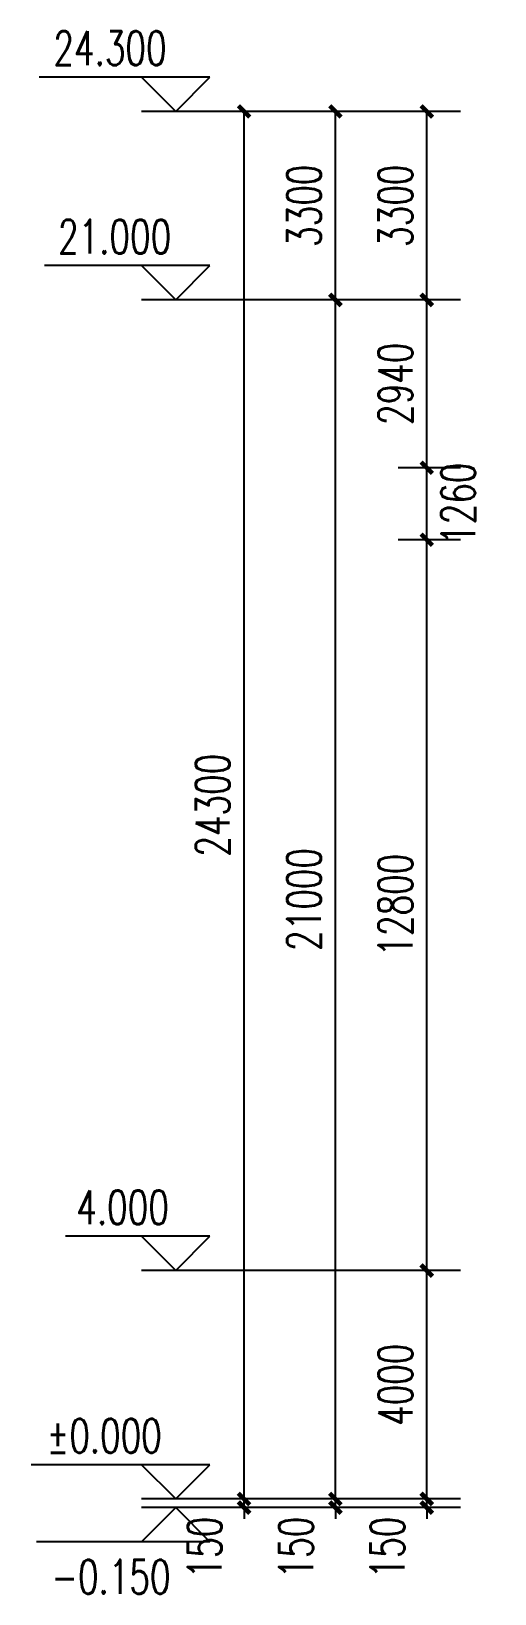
# Model space of a CAD drawing. Extents: x 69728788 to 150676229, y 20327566 to 43663798.
# Drawn here: x 150471665 to 150479783, y 40194032 to 40221397 of the extents above; entities that cross this region are included whole.
import ezdxf

# ---------------------------------------------------------------- set-up
doc = ezdxf.new("R2010")
doc.units = 0
doc.header["$LTSCALE"] = 1000
doc.header["$MEASUREMENT"] = 0
doc.layers.get('0').update_dxf_attribs({"linetype": 'CONTINUOUS'})
doc.layers.get('DEFPOINTS').update_dxf_attribs({"linetype": 'CONTINUOUS'})
doc.layers.add('DIM_ELEV', color=3, linetype='CONTINUOUS')
doc.layers.add('PUB_DIM', color=3, linetype='CONTINUOUS')
doc.styles.add('_TCH_DIM', font='SIMPLEX', dxfattribs={"bigfont": 'GBCBIG'})
doc.styles.add('_TCH_DIM_T3', font='SIMPLEX', dxfattribs={"width": 0.705882, "bigfont": 'GBCBIG'})
doc.dimstyles.new('_TCH_ARCH&&200', dxfattribs={"dimtxt": 595, "dimasz": 200, "dimexe": 500, "dimexo": 600, "dimgap": 252.5, "dimtad": 1, "dimdec": 0, "dimzin": 0, "dimdsep": 46, "dimtxsty": '_TCH_DIM_T3', "dimblk": 'ARCHTICK', "dimcen": 0.09, "dimclrt": 7, "dimazin": 2, "dimtfac": 1, "dimtdec": 0, "dimtix": 1, "dimtmove": 2, "dimatfit": 3, "dimfxl": 1, "dimtolj": 1, "dimtzin": 0, "dimarcsym": 0})

# ---------------------------------------------------------------- blocks, each defined once
blk = doc.blocks.new('_ArchTick')
at = {"color": 0, "linetype": 'ByBlock', "const_width": 0.4}
blk.add_lwpolyline([(-0.5, -0.5), (0.5, 0.5)], dxfattribs=at)
blk = doc.blocks.new('*D176')
at = {"layer": 'DEFPOINTS', "color": 0, "transparency": 16777216}
for p in [(150475392, 40195692), (150477583, 40195692), (150477583, 40195542)]:
    blk.add_point(p, dxfattribs=at)
at = {"layer": 'PUB_DIM', "color": 0, "lineweight": -2, "transparency": 16777216}
for p, q in [((150476983, 40195692), (150474892, 40195692)), ((150475392, 40195692), (150475392, 40195892)), ((150475392, 40195542), (150475392, 40195692)), ((150476983, 40195542), (150474892, 40195542)), ((150475392, 40195542), (150475392, 40195342))]:
    blk.add_line(p, q, dxfattribs=at)
at = {"layer": 'PUB_DIM', "color": 0, "lineweight": -2, "transparency": 16777216, "xscale": 200, "yscale": 200, "zscale": 200}
for p, rotation in [((150475392, 40195692), 270), ((150475392, 40195542), 90)]:
    blk.add_blockref('_ArchTick', p, dxfattribs=dict(at, rotation=rotation))
at = {"layer": 'PUB_DIM', "color": 7, "transparency": 16777216, "insert": (150474702, 40194842), "char_height": 595, "attachment_point": 5, "rotation": 90, "style": '_TCH_DIM_T3'}
blk.add_mtext('\\A1;150', dxfattribs=at)
blk = doc.blocks.new('*D177')
at = {"layer": 'DEFPOINTS', "color": 0, "transparency": 16777216}
for p in [(150475392, 40219992), (150477583, 40219992), (150477583, 40195692)]:
    blk.add_point(p, dxfattribs=at)
at = {"layer": 'PUB_DIM', "color": 0, "lineweight": -2, "transparency": 16777216}
for p, q in [((150476983, 40219992), (150474892, 40219992)), ((150475392, 40195692), (150475392, 40219992)), ((150476983, 40195692), (150474892, 40195692))]:
    blk.add_line(p, q, dxfattribs=at)
at = {"layer": 'PUB_DIM', "color": 0, "lineweight": -2, "transparency": 16777216, "xscale": 200, "yscale": 200, "zscale": 200}
for p, rotation in [((150475392, 40219992), 90), ((150475392, 40195692), 270)]:
    blk.add_blockref('_ArchTick', p, dxfattribs=dict(at, rotation=rotation))
at = {"layer": 'PUB_DIM', "color": 7, "transparency": 16777216, "insert": (150474842, 40207842), "char_height": 595, "attachment_point": 5, "rotation": 90, "style": '_TCH_DIM_T3'}
blk.add_mtext('\\A1;24300', dxfattribs=at)
blk = doc.blocks.new('*D178')
at = {"layer": 'DEFPOINTS', "color": 0, "transparency": 16777216}
for p in [(150476992, 40195692), (150479183, 40195692), (150479183, 40195542)]:
    blk.add_point(p, dxfattribs=at)
at = {"layer": 'PUB_DIM', "color": 0, "lineweight": -2, "transparency": 16777216}
for p, q in [((150478583, 40195692), (150476492, 40195692)), ((150476992, 40195692), (150476992, 40195892)), ((150476992, 40195542), (150476992, 40195692)), ((150478583, 40195542), (150476492, 40195542)), ((150476992, 40195542), (150476992, 40195342))]:
    blk.add_line(p, q, dxfattribs=at)
at = {"layer": 'PUB_DIM', "color": 0, "lineweight": -2, "transparency": 16777216, "xscale": 200, "yscale": 200, "zscale": 200}
for p, rotation in [((150476992, 40195692), 270), ((150476992, 40195542), 90)]:
    blk.add_blockref('_ArchTick', p, dxfattribs=dict(at, rotation=rotation))
at = {"layer": 'PUB_DIM', "color": 7, "transparency": 16777216, "insert": (150476302, 40194842), "char_height": 595, "attachment_point": 5, "rotation": 90, "style": '_TCH_DIM_T3'}
blk.add_mtext('\\A1;150', dxfattribs=at)
blk = doc.blocks.new('*D179')
at = {"layer": 'DEFPOINTS', "color": 0, "transparency": 16777216}
for p in [(150476992, 40216692), (150479183, 40216692), (150479183, 40195692)]:
    blk.add_point(p, dxfattribs=at)
at = {"layer": 'PUB_DIM', "color": 0, "lineweight": -2, "transparency": 16777216}
for p, q in [((150478583, 40216692), (150476492, 40216692)), ((150476992, 40195692), (150476992, 40216692)), ((150478583, 40195692), (150476492, 40195692))]:
    blk.add_line(p, q, dxfattribs=at)
at = {"layer": 'PUB_DIM', "color": 0, "lineweight": -2, "transparency": 16777216, "xscale": 200, "yscale": 200, "zscale": 200}
for p, rotation in [((150476992, 40216692), 90), ((150476992, 40195692), 270)]:
    blk.add_blockref('_ArchTick', p, dxfattribs=dict(at, rotation=rotation))
at = {"layer": 'PUB_DIM', "color": 7, "transparency": 16777216, "insert": (150476442, 40206192), "char_height": 595, "attachment_point": 5, "rotation": 90, "style": '_TCH_DIM_T3'}
blk.add_mtext('\\A1;21000', dxfattribs=at)
blk = doc.blocks.new('*D180')
at = {"layer": 'DEFPOINTS', "color": 0, "transparency": 16777216}
for p in [(150476992, 40219992), (150479183, 40219992), (150479183, 40216692)]:
    blk.add_point(p, dxfattribs=at)
at = {"layer": 'PUB_DIM', "color": 0, "lineweight": -2, "transparency": 16777216}
for p, q in [((150478583, 40219992), (150476492, 40219992)), ((150476992, 40216692), (150476992, 40219992)), ((150478583, 40216692), (150476492, 40216692))]:
    blk.add_line(p, q, dxfattribs=at)
at = {"layer": 'PUB_DIM', "color": 0, "lineweight": -2, "transparency": 16777216, "xscale": 200, "yscale": 200, "zscale": 200}
for p, rotation in [((150476992, 40219992), 90), ((150476992, 40216692), 270)]:
    blk.add_blockref('_ArchTick', p, dxfattribs=dict(at, rotation=rotation))
at = {"layer": 'PUB_DIM', "color": 7, "transparency": 16777216, "insert": (150476442, 40218342), "char_height": 595, "attachment_point": 5, "rotation": 90, "style": '_TCH_DIM_T3'}
blk.add_mtext('\\A1;3300', dxfattribs=at)
blk = doc.blocks.new('*D181')
at = {"layer": 'DEFPOINTS', "color": 0, "transparency": 16777216}
for p in [(150478592, 40195692), (150479783, 40195692), (150479783, 40195542)]:
    blk.add_point(p, dxfattribs=at)
at = {"layer": 'PUB_DIM', "color": 0, "lineweight": -2, "transparency": 16777216}
for p, q in [((150479183, 40195692), (150478092, 40195692)), ((150478592, 40195692), (150478592, 40195892)), ((150478592, 40195542), (150478592, 40195692)), ((150479183, 40195542), (150478092, 40195542)), ((150478592, 40195542), (150478592, 40195342))]:
    blk.add_line(p, q, dxfattribs=at)
at = {"layer": 'PUB_DIM', "color": 0, "lineweight": -2, "transparency": 16777216, "xscale": 200, "yscale": 200, "zscale": 200}
for p, rotation in [((150478592, 40195692), 270), ((150478592, 40195542), 90)]:
    blk.add_blockref('_ArchTick', p, dxfattribs=dict(at, rotation=rotation))
at = {"layer": 'PUB_DIM', "color": 7, "transparency": 16777216, "insert": (150477902, 40194842), "char_height": 595, "attachment_point": 5, "rotation": 90, "style": '_TCH_DIM_T3'}
blk.add_mtext('\\A1;150', dxfattribs=at)
blk = doc.blocks.new('*D182')
at = {"layer": 'DEFPOINTS', "color": 0, "transparency": 16777216}
for p in [(150478592, 40199692), (150479783, 40199692), (150479783, 40195692)]:
    blk.add_point(p, dxfattribs=at)
at = {"layer": 'PUB_DIM', "color": 0, "lineweight": -2, "transparency": 16777216}
for p, q in [((150479183, 40199692), (150478092, 40199692)), ((150478592, 40195692), (150478592, 40199692)), ((150479183, 40195692), (150478092, 40195692))]:
    blk.add_line(p, q, dxfattribs=at)
at = {"layer": 'PUB_DIM', "color": 0, "lineweight": -2, "transparency": 16777216, "xscale": 200, "yscale": 200, "zscale": 200}
for p, rotation in [((150478592, 40199692), 90), ((150478592, 40195692), 270)]:
    blk.add_blockref('_ArchTick', p, dxfattribs=dict(at, rotation=rotation))
at = {"layer": 'PUB_DIM', "color": 7, "transparency": 16777216, "insert": (150478042, 40197692), "char_height": 595, "attachment_point": 5, "rotation": 90, "style": '_TCH_DIM_T3'}
blk.add_mtext('\\A1;4000', dxfattribs=at)
blk = doc.blocks.new('*D183')
at = {"layer": 'DEFPOINTS', "color": 0, "transparency": 16777216}
for p in [(150478592, 40212492), (150479783, 40212492), (150479783, 40199692)]:
    blk.add_point(p, dxfattribs=at)
at = {"layer": 'PUB_DIM', "color": 0, "lineweight": -2, "transparency": 16777216}
for p, q in [((150479183, 40212492), (150478092, 40212492)), ((150478592, 40199692), (150478592, 40212492)), ((150479183, 40199692), (150478092, 40199692))]:
    blk.add_line(p, q, dxfattribs=at)
at = {"layer": 'PUB_DIM', "color": 0, "lineweight": -2, "transparency": 16777216, "xscale": 200, "yscale": 200, "zscale": 200}
for p, rotation in [((150478592, 40212492), 90), ((150478592, 40199692), 270)]:
    blk.add_blockref('_ArchTick', p, dxfattribs=dict(at, rotation=rotation))
at = {"layer": 'PUB_DIM', "color": 7, "transparency": 16777216, "insert": (150478042, 40206092), "char_height": 595, "attachment_point": 5, "rotation": 90, "style": '_TCH_DIM_T3'}
blk.add_mtext('\\A1;12800', dxfattribs=at)
blk = doc.blocks.new('*D184')
at = {"layer": 'DEFPOINTS', "color": 0, "transparency": 16777216}
for p in [(150478592, 40213752), (150479783, 40213752), (150479783, 40212492)]:
    blk.add_point(p, dxfattribs=at)
at = {"layer": 'PUB_DIM', "color": 0, "lineweight": -2, "transparency": 16777216}
for p, q in [((150479183, 40213752), (150478092, 40213752)), ((150478592, 40212492), (150478592, 40213752)), ((150479183, 40212492), (150478092, 40212492))]:
    blk.add_line(p, q, dxfattribs=at)
at = {"layer": 'PUB_DIM', "color": 0, "lineweight": -2, "transparency": 16777216, "xscale": 200, "yscale": 200, "zscale": 200}
for p, rotation in [((150478592, 40213752), 90), ((150478592, 40212492), 270)]:
    blk.add_blockref('_ArchTick', p, dxfattribs=dict(at, rotation=rotation))
at = {"layer": 'PUB_DIM', "color": 7, "transparency": 16777216, "insert": (150479142, 40213122), "char_height": 595, "attachment_point": 5, "rotation": 90, "style": '_TCH_DIM_T3'}
blk.add_mtext('\\A1;1260', dxfattribs=at)
blk = doc.blocks.new('*D185')
at = {"layer": 'DEFPOINTS', "color": 0, "transparency": 16777216}
for p in [(150478592, 40216692), (150479783, 40216692), (150479783, 40213752)]:
    blk.add_point(p, dxfattribs=at)
at = {"layer": 'PUB_DIM', "color": 0, "lineweight": -2, "transparency": 16777216}
for p, q in [((150479183, 40216692), (150478092, 40216692)), ((150478592, 40213752), (150478592, 40216692)), ((150479183, 40213752), (150478092, 40213752))]:
    blk.add_line(p, q, dxfattribs=at)
at = {"layer": 'PUB_DIM', "color": 0, "lineweight": -2, "transparency": 16777216, "xscale": 200, "yscale": 200, "zscale": 200}
for p, rotation in [((150478592, 40216692), 90), ((150478592, 40213752), 270)]:
    blk.add_blockref('_ArchTick', p, dxfattribs=dict(at, rotation=rotation))
at = {"layer": 'PUB_DIM', "color": 7, "transparency": 16777216, "insert": (150478042, 40215222), "char_height": 595, "attachment_point": 5, "rotation": 90, "style": '_TCH_DIM_T3'}
blk.add_mtext('\\A1;2940', dxfattribs=at)
blk = doc.blocks.new('*D186')
at = {"layer": 'DEFPOINTS', "color": 0, "transparency": 16777216}
for p in [(150478592, 40219992), (150479783, 40219992), (150479783, 40216692)]:
    blk.add_point(p, dxfattribs=at)
at = {"layer": 'PUB_DIM', "color": 0, "lineweight": -2, "transparency": 16777216}
for p, q in [((150479183, 40219992), (150478092, 40219992)), ((150478592, 40216692), (150478592, 40219992)), ((150479183, 40216692), (150478092, 40216692))]:
    blk.add_line(p, q, dxfattribs=at)
at = {"layer": 'PUB_DIM', "color": 0, "lineweight": -2, "transparency": 16777216, "xscale": 200, "yscale": 200, "zscale": 200}
for p, rotation in [((150478592, 40219992), 90), ((150478592, 40216692), 270)]:
    blk.add_blockref('_ArchTick', p, dxfattribs=dict(at, rotation=rotation))
at = {"layer": 'PUB_DIM', "color": 7, "transparency": 16777216, "insert": (150478042, 40218342), "char_height": 595, "attachment_point": 5, "rotation": 90, "style": '_TCH_DIM_T3'}
blk.add_mtext('\\A1;3300', dxfattribs=at)

msp = doc.modelspace()

# ---------------------------------------------------------------- linework, layer by layer
at = {"layer": 'DIM_ELEV'}
for p, q in [((150474794.9, 40220592.3), (150471802.9, 40220592.3)), ((150474194.9, 40219992.3), (150473594.9, 40220592.3)), ((150474194.9, 40219992.3), (150474794.9, 40220592.3)), ((150475392, 40219992.3), (150473594.9, 40219992.3)), ((150474794.9, 40217292.3), (150471894.9, 40217292.3)), ((150474194.9, 40216692.3), (150473594.9, 40217292.3)), ((150474194.9, 40216692.3), (150474794.9, 40217292.3)), ((150476992, 40216692.3), (150473594.9, 40216692.3)), ((150474794.9, 40200292.3), (150472262.9, 40200292.3)), ((150474194.9, 40199692.3), (150473594.9, 40200292.3)), ((150474194.9, 40199692.3), (150474794.9, 40200292.3)), ((150478592, 40199692.3), (150473594.9, 40199692.3)), ((150474794.9, 40196292.3), (150471664.9, 40196292.3)), ((150474194.9, 40195692.3), (150473594.9, 40196292.3)), ((150474194.9, 40195692.3), (150474794.9, 40196292.3)), ((150475392, 40195692.3), (150473594.9, 40195692.3)), ((150474194.9, 40195542.3), (150473594.9, 40194942.3)), ((150474892, 40195542.3), (150473594.9, 40195542.3)), ((150474194.9, 40195542.3), (150474794.9, 40194942.3)), ((150474794.9, 40194942.3), (150471756.9, 40194942.3))]:
    msp.add_line(p, q, dxfattribs=at)

# ---------------------------------------------------------------- texts
at = {"layer": 'DIM_ELEV', "color": 7, "style": '_TCH_DIM', "width": 0.705882}
for s, p in [('24.300', (150472054.9, 40220802.3)), ('21.000', (150472134.9, 40217502.3)), ('4.000', (150472454.9, 40200502.3)), ('%%P0.000', (150471934.9, 40196502.3)), ('-0.150', (150472014.9, 40194032.3))]:
    msp.add_text(s, height=595, dxfattribs=at).set_placement(p)

# ---------------------------------------------------------------- dimensions: what is measured, and where the dimension line sits
at = {"layer": 'PUB_DIM'}
for p1, p2, distance, picture, middle in [((150477582.7, 40195692.3), (150477582.7, 40219992.3), 2190.7, '*D177', (150474842, 40207842.3)), ((150479182.7, 40216692.3), (150479182.7, 40219992.3), 2190.7, '*D180', (150476442, 40218342.3)), ((150479782.7, 40216692.3), (150479782.7, 40219992.3), 1190.7, '*D186', (150478042, 40218342.3)), ((150479182.7, 40195692.3), (150479182.7, 40216692.3), 2190.7, '*D179', (150476442, 40206192.3)), ((150479782.7, 40213752.3), (150479782.7, 40216692.3), 1190.7, '*D185', (150478042, 40215222.3)), ((150479782.7, 40199692.3), (150479782.7, 40212492.3), 1190.7, '*D183', (150478042, 40206092.3)), ((150479782.7, 40195692.3), (150479782.7, 40199692.3), 1190.7, '*D182', (150478042, 40197692.3))]:
    dim = msp.add_aligned_dim(p1=p1, p2=p2, distance=distance, dimstyle='_TCH_ARCH&&200', dxfattribs=at)
    dim.commit()
    dim.dimension.update_dxf_attribs({"geometry": picture, "text_midpoint": middle})
for base, p1, p2, picture, middle in [((150478592, 40213752.3), (150479782.7, 40212492.3), (150479782.7, 40213752.3), '*D184', (150479142, 40213122.3)), ((150475392, 40195692.3), (150477582.7, 40195542.3), (150477582.7, 40195692.3), '*D176', (150474702, 40194842.3)), ((150476992, 40195692.3), (150479182.7, 40195542.3), (150479182.7, 40195692.3), '*D178', (150476302, 40194842.3)), ((150478592, 40195692.3), (150479782.7, 40195542.3), (150479782.7, 40195692.3), '*D181', (150477902, 40194842.3))]:
    dim = msp.add_linear_dim(base=base, p1=p1, p2=p2, angle=90, dimstyle='_TCH_ARCH&&200', dxfattribs=at)
    dim.commit()
    dim.dimension.update_dxf_attribs({"geometry": picture, "text_midpoint": middle, "dimtype": 129})

doc.saveas('drawing.dxf')
